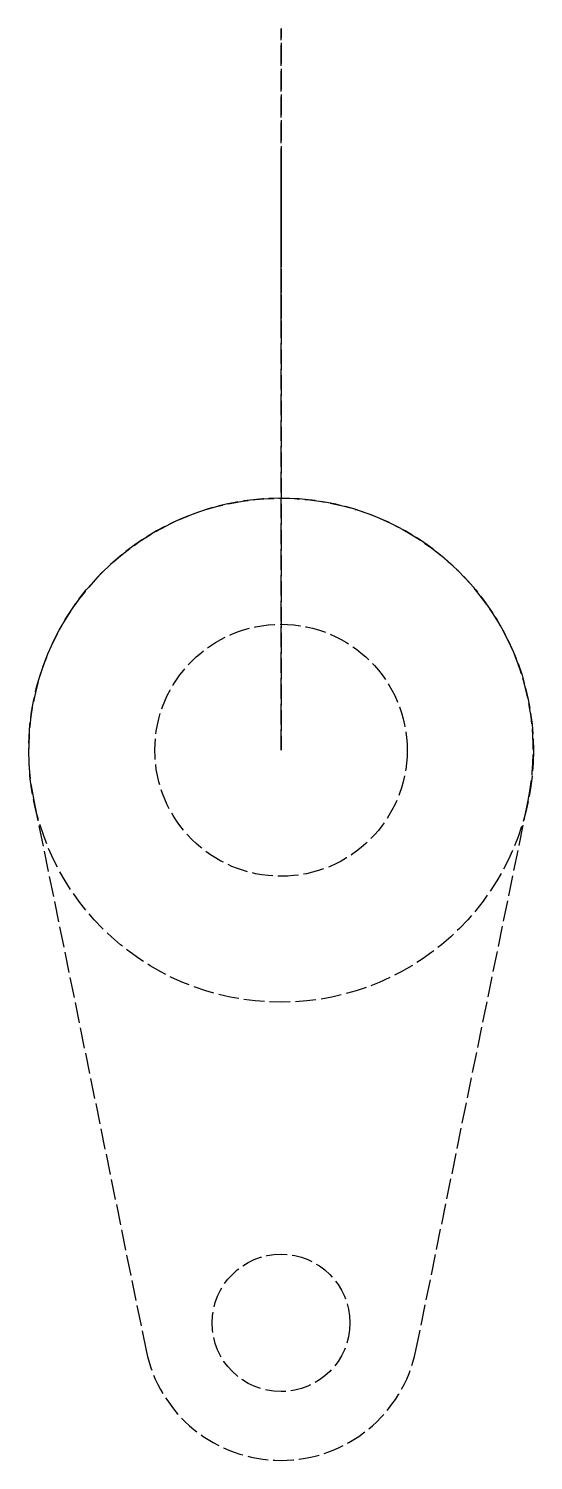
# Model space of a CAD drawing. Header units: millimetres. Extents: x 671 to 715, y 13 to 138.
import ezdxf

# ---------------------------------------------------------------- set-up
doc = ezdxf.new("R2010")
doc.units = ezdxf.units.MM
doc.header["$LTSCALE"] = 0.15
doc.linetypes.add('ACAD_ISO02W100', pattern=[15, 12, -3])
doc.layers.add('0-Sketch', color=20, linetype='ACAD_ISO02W100')

msp = doc.modelspace()

# ---------------------------------------------------------------- linework, layer by layer
at = {"layer": '0-Sketch'}
msp.add_line((692.68, 119.14, 458.65), (692.68, 119.14, 439.65), dxfattribs=at)
at = {"layer": '0-Sketch', "extrusion": (1, 0, 0), "elevation": 692.68}
msp.add_lwpolyline([(119.14, 420.65), (75.14, 420.65), (75.14, 458.65), (119.14, 458.65, -1)], format="xyb", close=True, dxfattribs=at)
at = {"layer": '0-Sketch', "elevation": 420.65}
msp.add_lwpolyline([(671.12, 70.74), (680.92, 22.74, 0.816499), (704.44, 22.74), (714.23, 70.74, 1.224745)], format="xyb", close=True, dxfattribs=at)
at = {"layer": '0-Sketch', "extrusion": (1, 0, 0)}
msp.add_circle((119.14, 439.65, 692.68), 7, dxfattribs=at)
at = {"layer": '0-Sketch'}
for centre, radius in [((692.68, 75.14, 420.65), 22), ((692.68, 75.14, 458.65), 11), ((692.68, 25.14, 420.65), 6)]:
    msp.add_circle(centre, radius, dxfattribs=at)

doc.saveas('drawing.dxf')
